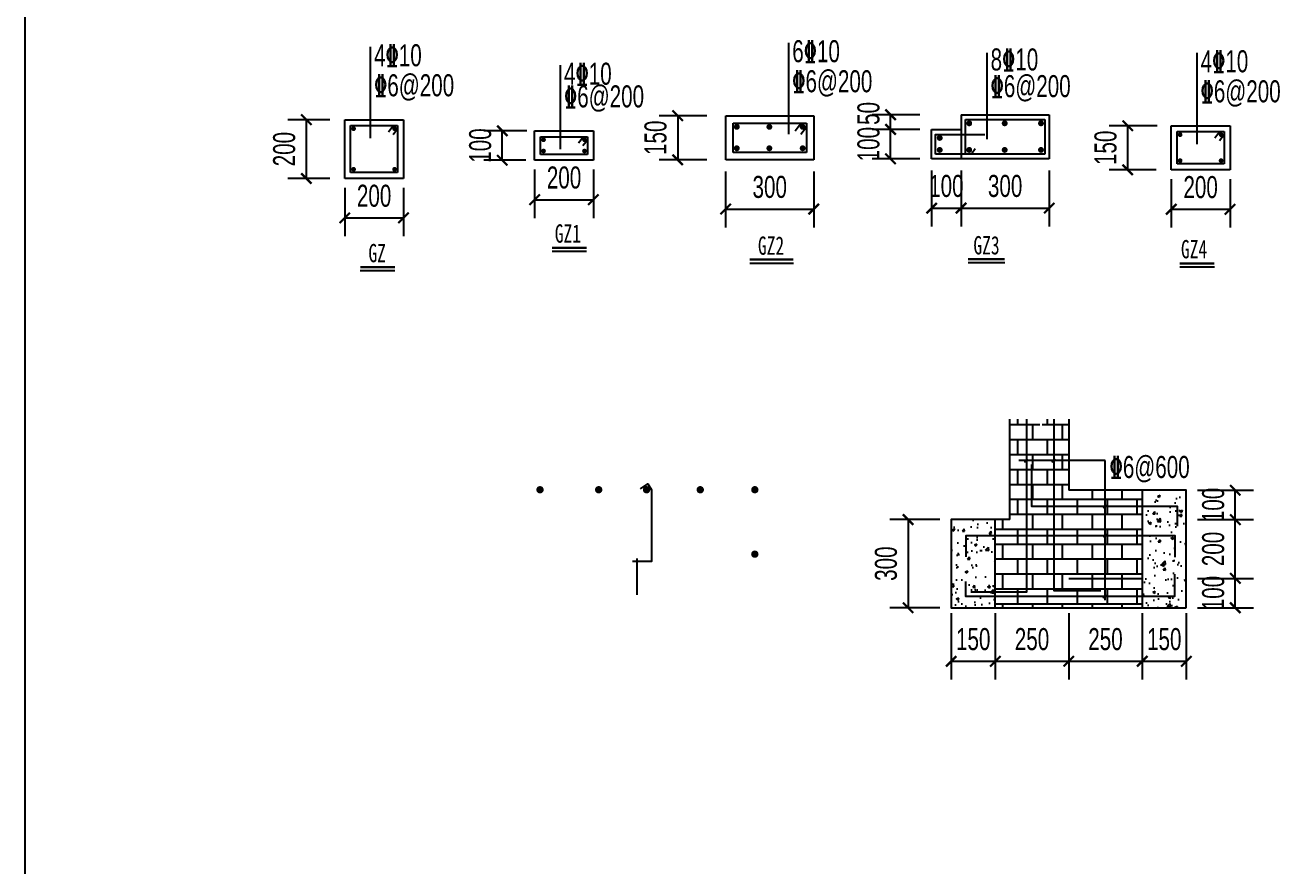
# Model space of a CAD drawing. Extents: x -173820 to 521180, y -715739 to 158231.
# Drawn here: x -14955 to 2137, y -74546 to -63099 of the extents above; entities that cross this region are included whole.
import ezdxf

# ---------------------------------------------------------------- set-up
doc = ezdxf.new("R2010")
doc.units = 0
doc.header["$LTSCALE"] = 1000
doc.linetypes.add('CONTINOUS', pattern=[0])
for name, color, linetype in [('JG1', 3, 'Continuous'), ('挑板', 3, 'Continuous'), ('柱', 2, 'Continuous'), ('模板线', 3, 'Continuous')]:
    doc.layers.add(name, color=color, linetype=linetype)
doc.styles.add('TEXTDIM', font='njadri_romans1.shx', dxfattribs={"width": 0.7, "bigfont": 'njadri_fhztxt.shx'})
doc.styles.add('TEXTSTEEL', font='njadri_tssdeng.shx', dxfattribs={"width": 0.7, "bigfont": 'njadri_tssdchn.shx'})
doc.styles.add('黑体', font='simhei.ttf', dxfattribs={"width": 0.8})
doc.dimstyles.new('DIM100', dxfattribs={"dimtxt": 300, "dimasz": 1, "dimexe": 250, "dimexo": 0, "dimgap": 150, "dimtad": 1, "dimdec": 0, "dimzin": 0, "dimdsep": 46, "dimtxsty": 'TEXTDIM', "dimblk": 'DI', "dimcen": 0, "dimclrt": 7, "dimadec": 0, "dimazin": 0, "dimtfac": 1, "dimtdec": 0, "dimtix": 1, "dimtmove": 2, "dimatfit": 3, "dimldrblk": 'DI', "dimfxl": 0, "dimtolj": 1, "dimtzin": 0, "dimarcsym": 0})

# ---------------------------------------------------------------- blocks, each defined once
blk = doc.blocks.new('DI')
at = {"color": 3, "const_width": 30}
blk.add_lwpolyline([(-71, -71), (71, 71)], dxfattribs=at)
blk = doc.blocks.new('*D458')
at = {"layer": 'Defpoints', "color": 0}
for p in [(768, 2053), (450, 1253), (768, 1253)]:
    blk.add_point(p, dxfattribs=at)
at = {"layer": '模板线', "color": 0, "lineweight": -2}
for p, q in [((768, 2053), (200, 2053)), ((450, 2052), (450, 1254)), ((768, 1253), (200, 1253))]:
    blk.add_line(p, q, dxfattribs=at)
for p, rotation in [((450, 2053), 90), ((450, 1253), 270)]:
    blk.add_blockref('DI', p, dxfattribs=dict(at, rotation=rotation))
at = {"layer": '模板线', "color": 7, "insert": (150, 1653), "char_height": 300, "attachment_point": 5, "rotation": 90, "style": 'TEXTDIM'}
blk.add_mtext('\\A1;200', dxfattribs=at)
blk = doc.blocks.new('*D459')
at = {"layer": 'Defpoints', "color": 0}
for p in [(973, 1125), (1773, 1125), (1773, 716)]:
    blk.add_point(p, dxfattribs=at)
at = {"layer": '模板线', "color": 0, "lineweight": -2}
for p, q in [((973, 1125), (973, 466)), ((1773, 1125), (1773, 466)), ((974, 716), (1772, 716))]:
    blk.add_line(p, q, dxfattribs=at)
at = {"layer": '模板线', "color": 0, "lineweight": -2, "rotation": 180}
blk.add_blockref('DI', (973, 716), dxfattribs=at)
at = {"layer": '模板线', "color": 0, "lineweight": -2}
blk.add_blockref('DI', (1773, 716), dxfattribs=at)
at = {"layer": '模板线', "color": 7, "insert": (1373, 1016), "char_height": 300, "attachment_point": 5, "style": 'TEXTDIM'}
blk.add_mtext('\\A1;200', dxfattribs=at)
blk = doc.blocks.new('*D961')
at = {"layer": 'Defpoints', "color": 0}
for p in [(848, 2006), (450, 1406), (848, 1406)]:
    blk.add_point(p, dxfattribs=at)
at = {"layer": '模板线', "color": 0, "lineweight": -2}
for p, q in [((848, 2006), (200, 2006)), ((450, 2007), (450, 2008)), ((450, 2006), (450, 1406)), ((848, 1406), (200, 1406)), ((450, 1405), (450, 1404))]:
    blk.add_line(p, q, dxfattribs=at)
for p, rotation in [((450, 2006), 270), ((450, 1406), 90)]:
    blk.add_blockref('DI', p, dxfattribs=dict(at, rotation=rotation))
at = {"layer": '模板线', "color": 7, "insert": (150, 1706), "char_height": 300, "attachment_point": 5, "rotation": 90, "style": 'TEXTDIM'}
blk.add_mtext('\\A1;150', dxfattribs=at)
blk = doc.blocks.new('*D962')
at = {"layer": 'Defpoints', "color": 0}
for p in [(1103, 1247), (2303, 1247), (2303, 735)]:
    blk.add_point(p, dxfattribs=at)
at = {"layer": '模板线', "color": 0, "lineweight": -2}
for p, q in [((1103, 1247), (1103, 485)), ((2303, 1247), (2303, 485)), ((1104, 735), (2302, 735))]:
    blk.add_line(p, q, dxfattribs=at)
at = {"layer": '模板线', "color": 0, "lineweight": -2, "rotation": 180}
blk.add_blockref('DI', (1103, 735), dxfattribs=at)
at = {"layer": '模板线', "color": 0, "lineweight": -2}
blk.add_blockref('DI', (2303, 735), dxfattribs=at)
at = {"layer": '模板线', "color": 7, "insert": (1703, 1035), "char_height": 300, "attachment_point": 5, "style": 'TEXTDIM'}
blk.add_mtext('\\A1;300', dxfattribs=at)
blk = doc.blocks.new('*D965')
at = {"layer": 'Defpoints', "color": 0}
for p in [(450, 1811), (848, 1811), (848, 1411)]:
    blk.add_point(p, dxfattribs=at)
at = {"layer": '模板线', "color": 0, "lineweight": -2}
for p, q in [((848, 1811), (200, 1811)), ((450, 1812), (450, 1813)), ((450, 1411), (450, 1811)), ((848, 1411), (200, 1411)), ((450, 1410), (450, 1409))]:
    blk.add_line(p, q, dxfattribs=at)
for p, rotation in [((450, 1811), 270), ((450, 1411), 90)]:
    blk.add_blockref('DI', p, dxfattribs=dict(at, rotation=rotation))
at = {"layer": '模板线', "color": 7, "insert": (150, 1611), "char_height": 300, "attachment_point": 5, "rotation": 90, "style": 'TEXTDIM'}
blk.add_mtext('\\A1;100', dxfattribs=at)
blk = doc.blocks.new('*D966')
at = {"layer": 'Defpoints', "color": 0}
for p in [(1009, 1251), (1409, 1251), (1409, 740)]:
    blk.add_point(p, dxfattribs=at)
at = {"layer": '模板线', "color": 0, "lineweight": -2}
for p, q in [((1009, 1251), (1009, 490)), ((1409, 1251), (1409, 490)), ((1008, 740), (1007, 740)), ((1009, 740), (1409, 740)), ((1410, 740), (1411, 740))]:
    blk.add_line(p, q, dxfattribs=at)
blk.add_blockref('DI', (1009, 740), dxfattribs=at)
at = {"layer": '模板线', "color": 0, "lineweight": -2, "rotation": 180}
blk.add_blockref('DI', (1409, 740), dxfattribs=at)
at = {"layer": '模板线', "color": 7, "insert": (1209, 1040), "char_height": 300, "attachment_point": 5, "style": 'TEXTDIM'}
blk.add_mtext('\\A1;100', dxfattribs=at)
blk = doc.blocks.new('*D963')
at = {"layer": 'Defpoints', "color": 0}
for p in [(450, 2011), (848, 2011), (848, 1811)]:
    blk.add_point(p, dxfattribs=at)
at = {"layer": '模板线', "color": 0, "lineweight": -2}
for p, q in [((848, 2011), (200, 2011)), ((450, 2012), (450, 2013)), ((450, 1811), (450, 2011)), ((848, 1811), (200, 1811)), ((450, 1810), (450, 1809))]:
    blk.add_line(p, q, dxfattribs=at)
for p, rotation in [((450, 2011), 270), ((450, 1811), 90)]:
    blk.add_blockref('DI', p, dxfattribs=dict(at, rotation=rotation))
at = {"layer": '模板线', "color": 7, "insert": (150, 2029), "char_height": 300, "attachment_point": 5, "rotation": 90, "style": 'TEXTDIM'}
blk.add_mtext('\\A1;50', dxfattribs=at)
blk = doc.blocks.new('*D964')
at = {"layer": 'Defpoints', "color": 0}
for p in [(1409, 1251), (2609, 1251), (2609, 740)]:
    blk.add_point(p, dxfattribs=at)
at = {"layer": '模板线', "color": 0, "lineweight": -2}
for p, q in [((1409, 1251), (1409, 490)), ((2609, 1251), (2609, 490)), ((1410, 740), (2608, 740))]:
    blk.add_line(p, q, dxfattribs=at)
at = {"layer": '模板线', "color": 0, "lineweight": -2, "rotation": 180}
blk.add_blockref('DI', (1409, 740), dxfattribs=at)
at = {"layer": '模板线', "color": 0, "lineweight": -2}
blk.add_blockref('DI', (2609, 740), dxfattribs=at)
at = {"layer": '模板线', "color": 7, "insert": (2009, 1040), "char_height": 300, "attachment_point": 5, "style": 'TEXTDIM'}
blk.add_mtext('\\A1;300', dxfattribs=at)
blk = doc.blocks.new('*D462')
at = {"layer": 'Defpoints', "color": 0}
for p in [(-3150, -17368), (-2350, -17368), (-2350, -17777)]:
    blk.add_point(p, dxfattribs=at)
at = {"layer": '模板线', "color": 0, "lineweight": -2}
for p, q in [((-3150, -17368), (-3150, -18027)), ((-2350, -17368), (-2350, -18027)), ((-3149, -17777), (-2351, -17777))]:
    blk.add_line(p, q, dxfattribs=at)
at = {"layer": '模板线', "color": 0, "lineweight": -2, "rotation": 180}
blk.add_blockref('DI', (-3150, -17777), dxfattribs=at)
at = {"layer": '模板线', "color": 0, "lineweight": -2}
blk.add_blockref('DI', (-2350, -17777), dxfattribs=at)
at = {"layer": '模板线', "color": 7, "insert": (-2750, -17477), "char_height": 300, "attachment_point": 5, "style": 'TEXTDIM'}
blk.add_mtext('\\A1;200', dxfattribs=at)
blk = doc.blocks.new('*D463')
at = {"layer": 'Defpoints', "color": 0}
for p in [(-3743, -16640), (-3343, -16640), (-3357, -17240)]:
    blk.add_point(p, dxfattribs=at)
at = {"layer": '模板线', "color": 0, "lineweight": -2}
for p, q in [((-3343, -16640), (-3993, -16640)), ((-3743, -16639), (-3743, -16638)), ((-3743, -17240), (-3743, -16640)), ((-3357, -17240), (-3993, -17240)), ((-3743, -17241), (-3743, -17242))]:
    blk.add_line(p, q, dxfattribs=at)
for p, rotation in [((-3743, -16640), 270), ((-3743, -17240), 90)]:
    blk.add_blockref('DI', p, dxfattribs=dict(at, rotation=rotation))
at = {"layer": '模板线', "color": 7, "insert": (-4043, -16940), "char_height": 300, "attachment_point": 5, "rotation": 90, "style": 'TEXTDIM'}
blk.add_mtext('\\A1;150', dxfattribs=at)
blk = doc.blocks.new('*D901')
at = {"layer": 'Defpoints', "color": 0}
for p in [(1037, 1997), (1637, 1997), (1637, 1344)]:
    blk.add_point(p, dxfattribs=at)
at = {"layer": '模板线', "color": 0, "lineweight": -2}
for p, q in [((1037, 1997), (1037, 1094)), ((1637, 1997), (1637, 1094)), ((1036, 1344), (1035, 1344)), ((1037, 1344), (1637, 1344)), ((1638, 1344), (1639, 1344))]:
    blk.add_line(p, q, dxfattribs=at)
blk.add_blockref('DI', (1037, 1344), dxfattribs=at)
at = {"layer": '模板线', "color": 0, "lineweight": -2, "rotation": 180}
blk.add_blockref('DI', (1637, 1344), dxfattribs=at)
at = {"layer": '模板线', "color": 7, "insert": (1337, 1644), "char_height": 300, "attachment_point": 5, "style": 'TEXTDIM'}
blk.add_mtext('\\A1;150', dxfattribs=at)
blk = doc.blocks.new('*D902')
at = {"layer": 'Defpoints', "color": 0}
for p in [(2637, 1997), (3637, 1997), (3637, 1344)]:
    blk.add_point(p, dxfattribs=at)
at = {"layer": '模板线', "color": 0, "lineweight": -2}
for p, q in [((2637, 1997), (2637, 1094)), ((3637, 1997), (3637, 1094)), ((2638, 1344), (3636, 1344))]:
    blk.add_line(p, q, dxfattribs=at)
at = {"layer": '模板线', "color": 0, "lineweight": -2, "rotation": 180}
blk.add_blockref('DI', (2637, 1344), dxfattribs=at)
at = {"layer": '模板线', "color": 0, "lineweight": -2}
blk.add_blockref('DI', (3637, 1344), dxfattribs=at)
at = {"layer": '模板线', "color": 7, "insert": (3137, 1644), "char_height": 300, "attachment_point": 5, "style": 'TEXTDIM'}
blk.add_mtext('\\A1;250', dxfattribs=at)
blk = doc.blocks.new('*D903')
at = {"layer": 'Defpoints', "color": 0}
for p in [(1637, 1997), (2637, 1997), (2637, 1344)]:
    blk.add_point(p, dxfattribs=at)
at = {"layer": '模板线', "color": 0, "lineweight": -2}
for p, q in [((1637, 1997), (1637, 1094)), ((2637, 1997), (2637, 1094)), ((1638, 1344), (2636, 1344))]:
    blk.add_line(p, q, dxfattribs=at)
at = {"layer": '模板线', "color": 0, "lineweight": -2, "rotation": 180}
blk.add_blockref('DI', (1637, 1344), dxfattribs=at)
at = {"layer": '模板线', "color": 0, "lineweight": -2}
blk.add_blockref('DI', (2637, 1344), dxfattribs=at)
at = {"layer": '模板线', "color": 7, "insert": (2137, 1644), "char_height": 300, "attachment_point": 5, "style": 'TEXTDIM'}
blk.add_mtext('\\A1;250', dxfattribs=at)
blk = doc.blocks.new('*D904')
at = {"layer": 'Defpoints', "color": 0}
for p in [(3637, 1997), (4237, 1997), (4237, 1344)]:
    blk.add_point(p, dxfattribs=at)
at = {"layer": '模板线', "color": 0, "lineweight": -2}
for p, q in [((3637, 1997), (3637, 1094)), ((4237, 1997), (4237, 1094)), ((3636, 1344), (3635, 1344)), ((3637, 1344), (4237, 1344)), ((4238, 1344), (4239, 1344))]:
    blk.add_line(p, q, dxfattribs=at)
blk.add_blockref('DI', (3637, 1344), dxfattribs=at)
at = {"layer": '模板线', "color": 0, "lineweight": -2, "rotation": 180}
blk.add_blockref('DI', (4237, 1344), dxfattribs=at)
at = {"layer": '模板线', "color": 7, "insert": (3937, 1644), "char_height": 300, "attachment_point": 5, "style": 'TEXTDIM'}
blk.add_mtext('\\A1;150', dxfattribs=at)
blk = doc.blocks.new('*D905')
at = {"layer": 'Defpoints', "color": 0}
for p in [(4389, 2473), (4904, 2473), (4389, 2073)]:
    blk.add_point(p, dxfattribs=at)
at = {"layer": '模板线', "color": 0, "lineweight": -2}
for p, q in [((4389, 2473), (5154, 2473)), ((4904, 2474), (4904, 2475)), ((4904, 2073), (4904, 2473)), ((4389, 2073), (5154, 2073)), ((4904, 2072), (4904, 2071))]:
    blk.add_line(p, q, dxfattribs=at)
for p, rotation in [((4904, 2473), 270), ((4904, 2073), 90)]:
    blk.add_blockref('DI', p, dxfattribs=dict(at, rotation=rotation))
at = {"layer": '模板线', "color": 7, "insert": (4604, 2273), "char_height": 300, "attachment_point": 5, "rotation": 90, "style": 'TEXTDIM'}
blk.add_mtext('\\A1;100', dxfattribs=at)
blk = doc.blocks.new('*D906')
at = {"layer": 'Defpoints', "color": 0}
for p in [(4389, 3273), (4904, 3273), (4389, 2473)]:
    blk.add_point(p, dxfattribs=at)
at = {"layer": '模板线', "color": 0, "lineweight": -2}
for p, q in [((4389, 3273), (5154, 3273)), ((4904, 2474), (4904, 3272)), ((4389, 2473), (5154, 2473))]:
    blk.add_line(p, q, dxfattribs=at)
for p, rotation in [((4904, 3273), 90), ((4904, 2473), 270)]:
    blk.add_blockref('DI', p, dxfattribs=dict(at, rotation=rotation))
at = {"layer": '模板线', "color": 7, "insert": (4604, 2873), "char_height": 300, "attachment_point": 5, "rotation": 90, "style": 'TEXTDIM'}
blk.add_mtext('\\A1;200', dxfattribs=at)
blk = doc.blocks.new('*D907')
at = {"layer": 'Defpoints', "color": 0}
for p in [(4389, 3673), (4904, 3673), (4389, 3273)]:
    blk.add_point(p, dxfattribs=at)
at = {"layer": '模板线', "color": 0, "lineweight": -2}
for p, q in [((4389, 3673), (5154, 3673)), ((4904, 3674), (4904, 3675)), ((4904, 3273), (4904, 3673)), ((4389, 3273), (5154, 3273)), ((4904, 3272), (4904, 3271))]:
    blk.add_line(p, q, dxfattribs=at)
for p, rotation in [((4904, 3673), 270), ((4904, 3273), 90)]:
    blk.add_blockref('DI', p, dxfattribs=dict(at, rotation=rotation))
at = {"layer": '模板线', "color": 7, "insert": (4604, 3473), "char_height": 300, "attachment_point": 5, "rotation": 90, "style": 'TEXTDIM'}
blk.add_mtext('\\A1;100', dxfattribs=at)
blk = doc.blocks.new('*D908')
at = {"layer": 'Defpoints', "color": 0}
for p in [(884, 3273), (450, 2073), (884, 2073)]:
    blk.add_point(p, dxfattribs=at)
at = {"layer": '模板线', "color": 0, "lineweight": -2}
for p, q in [((884, 3273), (200, 3273)), ((450, 3272), (450, 2074)), ((884, 2073), (200, 2073))]:
    blk.add_line(p, q, dxfattribs=at)
for p, rotation in [((450, 3273), 90), ((450, 2073), 270)]:
    blk.add_blockref('DI', p, dxfattribs=dict(at, rotation=rotation))
at = {"layer": '模板线', "color": 7, "insert": (150, 2673), "char_height": 300, "attachment_point": 5, "rotation": 90, "style": 'TEXTDIM'}
blk.add_mtext('\\A1;300', dxfattribs=at)
blk = doc.blocks.new('*D651')
at = {"layer": 'Defpoints', "color": 0}
for p in [(-8931, -14507), (-8131, -14507), (-8131, -14916)]:
    blk.add_point(p, dxfattribs=at)
at = {"layer": '模板线', "color": 0, "lineweight": -2}
for p, q in [((-8931, -14507), (-8931, -15166)), ((-8131, -14507), (-8131, -15166)), ((-8930, -14916), (-8132, -14916))]:
    blk.add_line(p, q, dxfattribs=at)
at = {"layer": '模板线', "color": 0, "lineweight": -2, "rotation": 180}
blk.add_blockref('DI', (-8931, -14916), dxfattribs=at)
at = {"layer": '模板线', "color": 0, "lineweight": -2}
blk.add_blockref('DI', (-8131, -14916), dxfattribs=at)
at = {"layer": '模板线', "color": 7, "insert": (-8531, -14616), "char_height": 300, "attachment_point": 5, "style": 'TEXTDIM'}
blk.add_mtext('\\A1;200', dxfattribs=at)
blk = doc.blocks.new('*D652')
at = {"layer": 'Defpoints', "color": 0}
for p in [(-9371, -13979), (-9036, -13979), (-9051, -14379)]:
    blk.add_point(p, dxfattribs=at)
at = {"layer": '模板线', "color": 0, "lineweight": -2}
for p, q in [((-9036, -13979), (-9621, -13979)), ((-9371, -13978), (-9371, -13977)), ((-9371, -14379), (-9371, -13979)), ((-9051, -14379), (-9621, -14379)), ((-9371, -14380), (-9371, -14381))]:
    blk.add_line(p, q, dxfattribs=at)
for p, rotation in [((-9371, -13979), 270), ((-9371, -14379), 90)]:
    blk.add_blockref('DI', p, dxfattribs=dict(at, rotation=rotation))
at = {"layer": '模板线', "color": 7, "insert": (-9671, -14179), "char_height": 300, "attachment_point": 5, "rotation": 90, "style": 'TEXTDIM'}
blk.add_mtext('\\A1;100', dxfattribs=at)
blk = doc.blocks.new('$1195261')
at = {"layer": 'JG1'}
blk.add_line((1604, 2773), (1604, 2278), dxfattribs=at)
at = {"layer": 'JG1', "const_width": 50}
for points in [[(310, 3708, -1), (260, 3708, -1)], [(1109, 3708, -1), (1059, 3708, -1)], [(1760, 3708, -1), (1710, 3708, -1)], [(2491, 3708, -1), (2441, 3708, -1)], [(3234, 3708, -1), (3184, 3708, -1)], [(3234, 2831, -1), (3184, 2831, -1)]]:
    blk.add_lwpolyline(points, format="xyb", close=True, dxfattribs=at)
at = {"layer": '模板线', "color": 6}
blk.add_lwpolyline([(1652, 3721), (1753, 3790), (1804, 3707), (1804, 2732), (1544, 2732)], dxfattribs=at)
blk = doc.blocks.new('$1524508')
at = {"layer": '模板线', "color": 3, "linetype": 'Continuous'}
blk.add_line((1324.1, 1803.6), (1324.1, 3045.7), dxfattribs=at)
at = {"layer": '模板线'}
for p, q in [((972.8, 2053), (1772.8, 2053)), ((972.8, 1253), (972.8, 2053)), ((1772.8, 2053), (1772.8, 1253)), ((1772.8, 1253), (972.8, 1253)), ((1184.5, 0), (1655.5, 0))]:
    blk.add_line(p, q, dxfattribs=at)
at = {"layer": '模板线', "color": 6}
for p, q in [((1052.8, 1973), (1692.8, 1973)), ((1052.8, 1333), (1052.8, 1973)), ((1692.8, 1973), (1692.8, 1333)), ((1692.8, 1333), (1052.8, 1333))]:
    blk.add_line(p, q, dxfattribs=at)
at = {"layer": '模板线', "color": 6, "linetype": 'Continuous'}
for p, q in [((1636.1, 1973), (1568.3, 1885.4)), ((1692.8, 1927.9), (1630.1, 1847))]:
    blk.add_line(p, q, dxfattribs=at)
at = {"layer": '模板线', "color": 6, "const_width": 32}
for points in [[(1077.7, 1931.1, 1), (1109.7, 1931.1, 1)], [(1635.3, 1931.1, 1), (1667.3, 1931.1, 1)], [(1077.7, 1378.2, 1), (1109.7, 1378.2, 1)], [(1635.3, 1378.2, 1), (1667.3, 1378.2, 1)]]:
    blk.add_lwpolyline(points, format="xyb", close=True, dxfattribs=at)
at = {"layer": '模板线'}
blk.add_lwpolyline([(1184.5, 46.9, 31.2, 31.2, 0), (1655.5, 46.9, 0, 0, 0)], format="xyseb", dxfattribs=at)
at = {"layer": '模板线', "color": 3, "linetype": 'CONTINOUS', "style": 'TEXTSTEEL', "width": 0.7}
for s, p in [('4%%13210', (1372.7, 2781)), ('%%1326@200', (1372.7, 2371.9))]:
    blk.add_text(s, height=300, dxfattribs=at).set_placement(p)
at = {"layer": '模板线', "style": '黑体', "width": 0.7}
blk.add_text('GZ', height=250, dxfattribs=at).set_placement((1295.7, 112.5))
at = {"layer": '模板线'}
for p1, p2, distance, picture, middle in [((768.3, 2053), (768.3, 1253), -318.3, '*D458', (150, 1653)), ((972.8, 1125), (1772.8, 1125), -408.9, '*D459', (1372.8, 1016.1))]:
    dim = blk.add_aligned_dim(p1=p1, p2=p2, distance=distance, text='200', dimstyle='DIM100', override={"dimtxt": 300, "dimlfac": 0.25}, dxfattribs=at)
    dim.commit()
    dim.dimension.update_dxf_attribs({"geometry": picture, "text_midpoint": middle})
blk = doc.blocks.new('$1878118')
at = {"layer": 'JG1', "color": 3, "linetype": 'Continuous'}
blk.add_line((1961.1, 1757.1), (1961.1, 2999.2), dxfattribs=at)
at = {"layer": 'JG1'}
for p, q in [((1103.5, 2006.5), (2303.5, 2006.5)), ((1103.5, 1406.5), (1103.5, 2006.5)), ((2303.5, 2006.5), (2303.5, 1406.5)), ((2303.5, 1406.5), (1103.5, 1406.5))]:
    blk.add_line(p, q, dxfattribs=at)
at = {"layer": 'JG1', "color": 6}
for p, q in [((1203.5, 1906.5), (2203.5, 1906.5)), ((1203.5, 1506.5), (1203.5, 1906.5)), ((2203.5, 1906.5), (2203.5, 1506.5)), ((2203.5, 1506.5), (1203.5, 1506.5))]:
    blk.add_line(p, q, dxfattribs=at)
at = {"layer": 'JG1', "color": 6, "linetype": 'Continuous'}
for p, q in [((2132.7, 1906.5), (2047.8, 1797)), ((2203.5, 1850.1), (2125.2, 1749))]:
    blk.add_line(p, q, dxfattribs=at)
at = {"layer": 'JG1', "color": 6, "const_width": 40}
for points in [[(1234.6, 1854.2, 1), (1274.6, 1854.2, 1)], [(2131.6, 1854.2, 1), (2171.6, 1854.2, 1)], [(1234.6, 1563, 1), (1274.6, 1563, 1)], [(2131.6, 1563, 1), (2171.6, 1563, 1)]]:
    blk.add_lwpolyline(points, format="xyb", close=True, dxfattribs=at)
at = {"layer": 'JG1', "color": 6, "const_width": 40, "elevation": 0}
for points in [[(1678, 1854.2, 1), (1718, 1854.2, 1)], [(1678, 1563, 1), (1718, 1563, 1)]]:
    blk.add_lwpolyline(points, format="xyb", close=True, dxfattribs=at)
at = {"layer": '模板线'}
blk.add_line((1431.1, 0), (2025, 0), dxfattribs=at)
blk.add_lwpolyline([(1431.1, 46.9, 31.2, 31.2, 0), (2025, 46.9, 0, 0, 0)], format="xyseb", dxfattribs=at)
at = {"layer": 'JG1', "color": 3, "linetype": 'CONTINOUS', "style": 'TEXTSTEEL', "width": 0.7}
for s, p in [('6%%13210', (2009.7, 2734.6)), ('%%1326@200', (2009.7, 2325.5))]:
    blk.add_text(s, height=300, dxfattribs=at).set_placement(p)
at = {"layer": '模板线', "style": '黑体', "width": 0.7}
blk.add_text('GZ2', height=250, dxfattribs=at).set_placement((1542.2, 112.5))
at = {"layer": '模板线'}
for p1, p2, distance, picture, middle in [((847.9, 2006.5), (847.9, 1406.5), -397.9, '*D961', (150, 1706.5)), ((1103.5, 1246.6), (2303.5, 1246.6), -511.1, '*D962', (1703.5, 1035.4))]:
    dim = blk.add_aligned_dim(p1=p1, p2=p2, distance=distance, dimstyle='DIM100', override={"dimtxt": 300, "dimlfac": 0.25}, dxfattribs=at)
    dim.commit()
    dim.dimension.update_dxf_attribs({"geometry": picture, "text_midpoint": middle})
blk = doc.blocks.new('$11618')
at = {"layer": 'JG1', "color": 3, "linetype": 'Continuous'}
blk.add_line((1762.6, 1679.5), (1762.6, 2855), dxfattribs=at)
at = {"layer": 'JG1'}
for p, q in [((1409, 2011.1), (2609, 2011.1)), ((1409, 2011.1), (1409, 1411.1)), ((2609, 2011.1), (2609, 1411.1)), ((1009, 1411.1), (1009, 1811.1)), ((1009, 1811.1), (1409, 1811.1)), ((2609, 1411.1), (1009, 1411.1))]:
    blk.add_line(p, q, dxfattribs=at)
at = {"layer": 'JG1', "color": 6}
for p, q in [((1469.1, 1946.6), (2548.9, 1946.6)), ((1469.1, 1475.6), (1469.1, 1946.6)), ((2548.9, 1946.6), (2548.9, 1475.6)), ((2548.9, 1475.6), (1063.2, 1475.6))]:
    blk.add_line(p, q, dxfattribs=at)
at = {"layer": 'JG1', "color": 6, "const_width": 40}
for points in [[(1500.2, 1894.3, 1), (1540.2, 1894.3, 1)], [(1983.1, 1894.3, 1), (2023.1, 1894.3, 1)], [(2477, 1894.3, 1), (2517, 1894.3, 1)], [(1098.6, 1532.2, 1), (1138.6, 1532.2, 1)], [(1500.2, 1532.2, 1), (1540.2, 1532.2, 1)], [(1983.1, 1532.2, 1), (2023.1, 1532.2, 1)], [(2477, 1532.2, 1), (2517, 1532.2, 1)]]:
    blk.add_lwpolyline(points, format="xyb", close=True, dxfattribs=at)
at = {"layer": 'JG1', "color": 6}
blk.add_lwpolyline([(1063.2, 1475.6), (1063.2, 1741), (1732.2, 1741)], dxfattribs=at)
at = {"layer": 'JG1', "color": 6, "const_width": 40, "elevation": 0}
blk.add_lwpolyline([(1098.6, 1695.6, 1), (1138.6, 1695.6, 1)], format="xyb", close=True, dxfattribs=at)
at = {"layer": 'JG1', "color": 6, "elevation": 0}
blk.add_lwpolyline([(1602.9, 1547.1), (1551.9, 1475.6)], dxfattribs=at)
at = {"layer": '模板线'}
blk.add_lwpolyline([(1504.8, 43.8, 31.2, 31.2, 0), (2002.3, 43.8, 0, 0, 0)], format="xyseb", dxfattribs=at)
blk.add_lwpolyline([(1504.1, 0), (2002.7, 0)], dxfattribs=at)
at = {"layer": 'JG1', "color": 3, "linetype": 'CONTINOUS', "style": 'TEXTSTEEL', "width": 0.7}
for s, p in [('8%%13210', (1811.2, 2613.9)), ('%%1326@200', (1811.2, 2250.7))]:
    blk.add_text(s, height=300, dxfattribs=at).set_placement(p)
at = {"layer": '模板线', "style": '黑体', "width": 0.7}
blk.add_text('GZ3', height=250, dxfattribs=at).set_placement((1577.1, 109.4))
at = {"layer": '模板线'}
dim = blk.add_linear_dim(base=(450, 2011.1), p1=(847.9, 1811.1), p2=(847.9, 2011.1), angle=90, dimstyle='DIM100', override={"dimtxt": 300, "dimlfac": 0.25}, dxfattribs=at)
dim.commit()
dim.dimension.update_dxf_attribs({"geometry": '*D963', "text_midpoint": (150, 2028.8), "dimtype": 129})
for p1, p2, distance, picture, middle in [((847.9, 1411.1), (847.9, 1811.1), 397.9, '*D965', (150, 1611.1)), ((1009, 1251.2), (1409, 1251.2), -511.1, '*D966', (1209, 1040)), ((1409, 1251.2), (2609, 1251.2), -511.1, '*D964', (2009, 1040))]:
    dim = blk.add_aligned_dim(p1=p1, p2=p2, distance=distance, dimstyle='DIM100', override={"dimtxt": 300, "dimlfac": 0.25}, dxfattribs=at)
    dim.commit()
    dim.dimension.update_dxf_attribs({"geometry": picture, "text_midpoint": middle})
blk = doc.blocks.new('$1580498')
at = {"layer": '模板线', "color": 3, "linetype": 'Continuous'}
blk.add_line((1394.1, 1672.7), (1394.1, 2914.8), dxfattribs=at)
at = {"layer": '模板线'}
for p, q in [((1042.9, 1922.1), (1842.9, 1922.1)), ((1042.9, 1322.1), (1042.9, 1922.1)), ((1842.9, 1922.1), (1842.9, 1322.1)), ((1842.9, 1322.1), (1042.9, 1322.1)), ((1159.4, 0), (1630.5, 0))]:
    blk.add_line(p, q, dxfattribs=at)
at = {"layer": '模板线', "color": 6}
for p, q in [((1122.9, 1842.1), (1762.9, 1842.1)), ((1122.9, 1402.1), (1122.9, 1842.1)), ((1762.9, 1842.1), (1762.9, 1402.1)), ((1762.9, 1402.1), (1122.9, 1402.1))]:
    blk.add_line(p, q, dxfattribs=at)
at = {"layer": '模板线', "color": 6, "linetype": 'Continuous'}
for p, q in [((1706.2, 1842.1), (1638.4, 1754.5)), ((1762.9, 1797), (1700.2, 1716.1))]:
    blk.add_line(p, q, dxfattribs=at)
at = {"layer": '模板线', "color": 6, "const_width": 32}
for points in [[(1147.8, 1800.3, 1), (1179.8, 1800.3, 1)], [(1705.3, 1800.3, 1), (1737.3, 1800.3, 1)], [(1147.8, 1447.3, 1), (1179.8, 1447.3, 1)], [(1705.3, 1447.3, 1), (1737.3, 1447.3, 1)]]:
    blk.add_lwpolyline(points, format="xyb", close=True, dxfattribs=at)
at = {"layer": '模板线'}
blk.add_lwpolyline([(1159.4, 46.9, 31.2, 31.2, 0), (1630.5, 46.9, 0, 0, 0)], format="xyseb", dxfattribs=at)
at = {"layer": '模板线', "color": 3, "linetype": 'CONTINOUS', "style": 'TEXTSTEEL', "width": 0.7}
for s, p in [('4%%13210', (1442.8, 2650.2)), ('%%1326@200', (1442.8, 2241.1))]:
    blk.add_text(s, height=300, dxfattribs=at).set_placement(p)
at = {"layer": '模板线', "style": '黑体', "width": 0.7}
blk.add_text('GZ4', height=250, dxfattribs=at).set_placement((1175, 117.3))
at = {"layer": '模板线'}
dim = blk.add_linear_dim(base=(450, 1922.1), p1=(835.7, 1322.1), p2=(850.4, 1922.1), angle=90, dimstyle='DIM100', override={"dimlfac": 0.25}, dxfattribs=at)
dim.commit()
dim.dimension.update_dxf_attribs({"geometry": '*D463', "text_midpoint": (150, 1622.1), "insert": (4192.9, 18562.1)})
dim = blk.add_aligned_dim(p1=(1042.9, 1194.2), p2=(1842.9, 1194.2), distance=-408.9, text='200', dimstyle='DIM100', override={"dimtxt": 300, "dimlfac": 0.25}, dxfattribs=at)
dim.commit()
dim.dimension.update_dxf_attribs({"geometry": '*D462', "text_midpoint": (1442.9, 1085.3), "insert": (4192.9, 18562.1)})
blk = doc.blocks.new('$163782')
at = {"layer": '模板线'}
h = blk.add_hatch(dxfattribs=at)
h.set_pattern_fill('AR-B816', color=8, style=0)
h.set_pattern_definition([(0, (-5507.68, 22495.16), (0, 203.2), []), (90, (-5507.68, 22495.16), (-203.2, 203.2), [203.2, -203.2])])
h.paths.add_polyline_path([(2636.5, 3672.6), (2636.5, 4639.6), (2298.5, 4639.6), (2256.8, 4511.2), (2190.2, 4768), (2148.5, 4639.6), (1836.5, 4639.6), (1836.5, 3272.6), (1636.5, 3272.6), (1636.5, 2072.6), (3636.5, 2072.6), (3636.5, 3672.6)])
h = blk.add_hatch(dxfattribs=at)
h.set_pattern_fill('AR-CONC', color=8, scale=2, style=0)
h.set_pattern_definition([(50, (-5507.68, 22495.16), (364.3693, -31.878), [38.1, -419.1]), (355, (-5507.7, 22495.16), (-70.4857, 382.113), [30.48, -335.28]), (100.451, (-5477.32, 22492.5), (293.885, 350.2334), [32.38, -356.18]), (46.1842, (-5507.7, 22596.76), (542.158, -84.085), [57.15, -628.65]), (96.6356, (-5462.5, 22589.75), (474.808, 494.851), [48.57, -534.27]), (351.184, (-5507.7, 22596.76), (474.809, 494.85), [45.72, -502.92]), (21, (-5456.88, 22571.36), (303.2298, -204.531), [38.1, -419.1]), (326, (-5456.9, 22571.36), (123.604, 368.376), [30.48, -335.28]), (71.4514, (-5431.6, 22554.3), (426.833, 163.8457), [32.38, -356.18]), (37.5, (-5507.68, 22495.16), (6.1772, 169.1101), [0, -331.216, 0, -340.36, 0, -336.55]), (7.5, (-5507.68, 22495.16), (133.6393, 200.3611), [0, -194.056, 0, -323.596, 0, -128.27]), (327.5, (-5620.97, 22495.16), (271.1812, -11.4575), [0, -127, 0, -396.24, 0, -525.78]), (317.5, (-5671.77, 22495.16), (296.2584, 50.853), [0, -165.1, 0, -263.144, 0, -373.38])])
h.paths.add_polyline_path([(4236.5, 3672.6), (3636.5, 3672.6), (3636.5, 2072.6), (4236.5, 2072.6)])
h = blk.add_hatch(dxfattribs=at)
h.set_pattern_fill('AR-CONC', color=8, scale=2, style=0)
h.set_pattern_definition([(50, (-84031.24, 18001.34), (364.3693, -31.8782), [38.1, -419.1]), (355, (-84031.24, 18001.34), (-70.4857, 382.1133), [30.48, -335.28]), (100.451, (-84000.87, 17998.68), (293.885, 350.2334), [32.38, -356.18]), (46.1842, (-84031.24, 18102.94), (542.158, -84.0847), [57.15, -628.65]), (96.6356, (-83986.06, 18095.93), (474.8085, 494.851), [48.57, -534.27]), (351.184, (-84031.24, 18102.94), (474.8092, 494.8502), [45.72, -502.92]), (21, (-83980.44, 18077.54), (303.2298, -204.531), [38.1, -419.1]), (326, (-83980.44, 18077.54), (123.604, 368.376), [30.48, -335.28]), (71.4514, (-83955.17, 18060.5), (426.833, 163.8457), [32.38, -356.18]), (37.5, (-84031.24, 18001.34), (6.1772, 169.11008), [0, -331.216, 0, -340.36, 0, -336.55]), (7.5, (-84031.24, 18001.34), (133.63933, 200.36115), [0, -194.056, 0, -323.596, 0, -128.27]), (327.5, (-84144.52, 18001.34), (271.1812, -11.45749), [0, -127, 0, -396.24, 0, -525.78]), (317.5, (-84195.32, 18001.34), (296.25836, 50.853), [0, -165.1, 0, -263.144, 0, -373.38])])
h.paths.add_polyline_path([(1636.5, 3272.6), (1036.5, 3272.6), (1036.5, 2072.6), (1636.5, 2072.6)])
at = {"layer": '挑板'}
for p, q in [((4236.5, 3672.6), (2636.5, 3672.6)), ((4236.5, 2072.6), (4236.5, 3672.6)), ((1036.5, 2472.6), (1036.5, 2072.6)), ((2636.5, 2472.6), (3636.5, 2472.6)), ((1036.5, 2072.6), (4236.5, 2072.6))]:
    blk.add_line(p, q, dxfattribs=at)
at = {"layer": '柱', "color": 3}
for points in [[(4236.5, 2072.6), (4236.5, 3672.6), (3636.5, 3672.6), (3636.5, 2072.6)], [(1636.5, 2072.6), (1636.5, 3272.6), (1036.5, 3272.6), (1036.5, 2072.6)]]:
    blk.add_lwpolyline(points, close=True, dxfattribs=at)
at = {"layer": '模板线'}
for p, q in [((1836.5, 3272.6), (1836.5, 4639.6)), ((2636.5, 4639.6), (2636.5, 3672.6)), ((3132.7, 4076.8), (1958.8, 4076.8)), ((2034.7, 4061.5), (2085.2, 4093.3)), ((2408.9, 4059.3), (2459.4, 4091.2)), ((3132.7, 2177.1), (3132.7, 4076.8)), ((3107.5, 3437.1), (3158, 3468.9)), ((1836.5, 3272.6), (1636.5, 3272.6)), ((3107.5, 3043.2), (3158, 3075.1)), ((3101.3, 2212.3), (3151.8, 2244.2))]:
    blk.add_line(p, q, dxfattribs=at)
at = {"layer": '模板线', "color": 6}
for points in [[(2060.2, 4639.6), (2060.2, 2284.8), (1305.7, 2284.8)], [(2435.6, 4639.6), (2435.6, 2309.6), (3076.1, 2309.6)], [(2132.4, 4021.6), (2132.4, 3454), (4114.5, 3454), (4114.5, 3182.6)], [(1239, 2767.4), (1239, 3054.7), (4081.7, 3054.7), (4081.7, 2760.8)], [(1230.4, 2430.6), (1230.4, 2229.3), (4081, 2229.3), (4081, 2528)]]:
    blk.add_lwpolyline(points, dxfattribs=at)
at = {"layer": '模板线', "color": 3, "linetype": 'Continuous', "style": 'TEXTSTEEL', "width": 0.7}
blk.add_text('%%1326@600', height=300, dxfattribs=at).set_placement((3193.5, 3839.6))
at = {"layer": '模板线'}
for base, p1, p2, picture, middle in [((4904.2, 3672.6), (4388.8, 3272.6), (4388.8, 3672.6), '*D907', (4604.2, 3472.6)), ((450, 2072.6), (884.3, 3272.6), (884.3, 2072.6), '*D908', (150, 2672.6)), ((4904.2, 3272.6), (4388.8, 2472.6), (4388.8, 3272.6), '*D906', (4604.2, 2872.6)), ((4904.2, 2472.6), (4388.8, 2072.6), (4388.8, 2472.6), '*D905', (4604.2, 2272.6))]:
    dim = blk.add_linear_dim(base=base, p1=p1, p2=p2, angle=90, dimstyle='DIM100', override={"dimlfac": 0.25}, dxfattribs=at)
    dim.commit()
    dim.dimension.update_dxf_attribs({"geometry": picture, "text_midpoint": middle})
for base, p1, p2, picture, middle in [((1636.5, 1344.5), (1036.5, 1996.6), (1636.5, 1996.6), '*D901', (1336.5, 1644.5)), ((2636.5, 1344.5), (1636.5, 1996.6), (2636.5, 1996.6), '*D903', (2136.5, 1644.5)), ((3636.5, 1344.5), (2636.5, 1996.6), (3636.5, 1996.6), '*D902', (3136.5, 1644.5)), ((4236.5, 1344.5), (3636.5, 1996.6), (4236.5, 1996.6), '*D904', (3936.5, 1644.5))]:
    dim = blk.add_linear_dim(base=base, p1=p1, p2=p2, dimstyle='DIM100', override={"dimlfac": 0.25}, dxfattribs=at)
    dim.commit()
    dim.dimension.update_dxf_attribs({"geometry": picture, "text_midpoint": middle})
blk = doc.blocks.new('$1930040')
at = {"layer": '模板线', "color": 3, "linetype": 'Continuous'}
blk.add_line((1241.1, 1390.8), (1241.1, 2532.6), dxfattribs=at)
at = {"layer": '模板线'}
for p, q in [((889.9, 1640.2), (1689.9, 1640.2)), ((889.9, 1240.2), (889.9, 1640.2)), ((1689.9, 1640.2), (1689.9, 1240.2)), ((1689.9, 1240.2), (889.9, 1240.2)), ((1126.6, 0), (1597.7, 0))]:
    blk.add_line(p, q, dxfattribs=at)
at = {"layer": '模板线', "color": 6}
for p, q in [((969.9, 1560.2), (1609.9, 1560.2)), ((969.9, 1320.2), (969.9, 1560.2)), ((1609.9, 1560.2), (1609.9, 1320.2)), ((1609.9, 1320.2), (969.9, 1320.2))]:
    blk.add_line(p, q, dxfattribs=at)
at = {"layer": '模板线', "color": 6, "linetype": 'Continuous'}
for p, q in [((1553.2, 1560.2), (1485.4, 1472.6)), ((1609.9, 1515.1), (1547.2, 1434.2))]:
    blk.add_line(p, q, dxfattribs=at)
at = {"layer": '模板线', "color": 6, "const_width": 32}
for points in [[(994.7, 1518.4, 1), (1026.7, 1518.4, 1)], [(1552.3, 1518.4, 1), (1584.3, 1518.4, 1)], [(994.7, 1365.4, 1), (1026.7, 1365.4, 1)], [(1552.3, 1365.4, 1), (1584.3, 1365.4, 1)]]:
    blk.add_lwpolyline(points, format="xyb", close=True, dxfattribs=at)
at = {"layer": '模板线'}
blk.add_lwpolyline([(1126.6, 46.9, 31.2, 31.2, 0), (1597.7, 46.9, 0, 0, 0)], format="xyseb", dxfattribs=at)
at = {"layer": '模板线', "color": 3, "linetype": 'CONTINOUS', "style": 'TEXTSTEEL', "width": 0.7}
for s, p in [('4%%13210', (1289.8, 2267.9)), ('%%1326@200', (1289.8, 1959.2))]:
    blk.add_text(s, height=300, dxfattribs=at).set_placement(p)
at = {"layer": '模板线', "style": '黑体', "width": 0.7}
blk.add_text('GZ1', height=250, dxfattribs=at).set_placement((1164.1, 117.3))
at = {"layer": '模板线'}
dim = blk.add_linear_dim(base=(450, 1640.2), p1=(770.2, 1240.2), p2=(784.8, 1640.2), angle=90, dimstyle='DIM100', override={"dimlfac": 0.25}, dxfattribs=at)
dim.commit()
dim.dimension.update_dxf_attribs({"geometry": '*D652', "text_midpoint": (150, 1440.2), "insert": (9821, 15618.9)})
dim = blk.add_aligned_dim(p1=(889.9, 1112.3), p2=(1689.9, 1112.3), distance=-408.9, text='200', dimstyle='DIM100', override={"dimtxt": 300, "dimlfac": 0.25}, dxfattribs=at)
dim.commit()
dim.dimension.update_dxf_attribs({"geometry": '*D651', "text_midpoint": (1289.9, 1003.4), "insert": (9821, 15618.9)})

msp = doc.modelspace()

# ---------------------------------------------------------------- linework, layer by layer
at = {"layer": '模板线', "elevation": 0}
msp.add_lwpolyline([(-14954.7, -15929.2), (69145.3, -15929.2), (69145.3, -75329.2), (-14954.7, -75329.2)], close=True, dxfattribs=at)

# ---------------------------------------------------------------- block references
at = {"layer": 'JG1'}
for name, p in [('$1930040', (-8909.4, -66178.3, 0)), ('$1195261', (-8231.5, -73132.7, 0))]:
    msp.add_blockref(name, p, dxfattribs=at)
at = {"layer": '模板线'}
for name, p in [('$1524508', (-11577.4, -66439.9, 0)), ('$1878118', (-6522.8, -66338.4, 0)), ('$11618', (-3624.7, -66330.3, 0)), ('$1580498', (-397.8, -66391.3, 0)), ('$163782', (-3387, -73104.3, 0))]:
    msp.add_blockref(name, p, dxfattribs=at)

doc.saveas('drawing.dxf')
